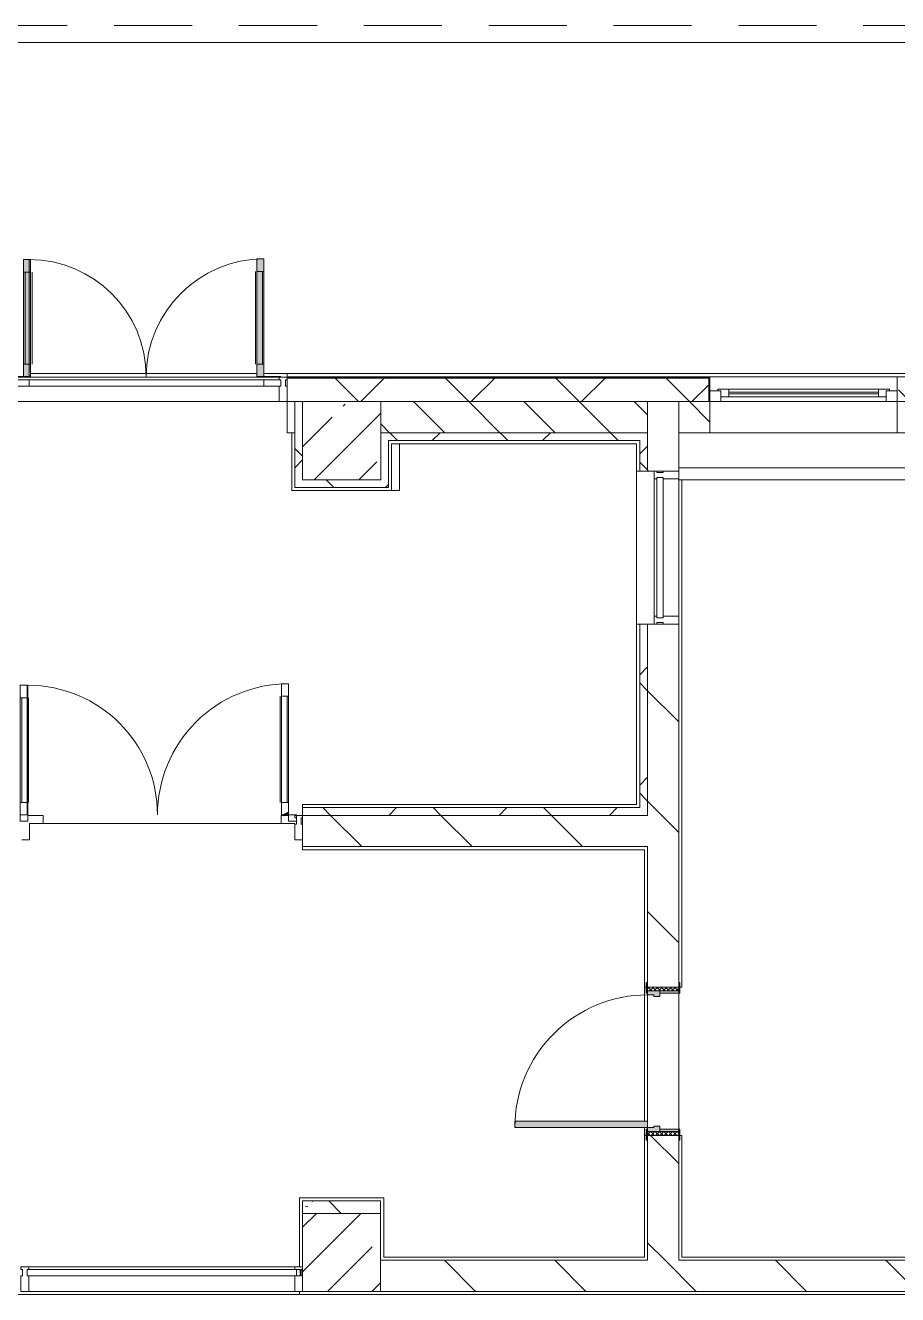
# Model space of a CAD drawing. Header units: millimetres. Extents: x 1311 to 195818, y -8553 to 29000.
# Drawn here: x 182632 to 188221, y 13380 to 21510 of the extents above; entities that cross this region are included whole.
import ezdxf

# ---------------------------------------------------------------- set-up
doc = ezdxf.new("R2010")
doc.units = ezdxf.units.MM
doc.linetypes.add('200_ШТРИХ__ш1_п0_6_', pattern=[800, 500, -300])
for name, color, linetype, lineweight, true_color in [('A-DETL-GENF-4', 7, 'Continuous', 5, 0xaaaaaa), ('A-DETL-GENF-5', 7, 'Continuous', 5, 0xe2e2e2), ('A-DOOR-1', 7, 'Continuous', 5, 0xaaaaaa), ('A-DOOR-2', 7, 'Continuous', 5, 0xe2e2e2), ('A-DOOR-FRAM-1', 7, 'Continuous', 5, 0xe2e2e2), ('A-DOOR-FRAM-2', 7, 'Continuous', 5, 0xaaaaaa), ('A-FLOR-1', 7, 'Continuous', 5, 0xaaaaaa), ('I-WALL-6', 7, 'Continuous', 5, 0x787878)]:
    doc.layers.add(name, color=color, linetype=linetype, lineweight=lineweight, true_color=true_color)
for name, color, linetype, lineweight in [('A-DETL-MBND-1', 7, '200_ШТРИХ__ш1_п0_6_', 9), ('A-GLAZ-2', 7, 'Continuous', 5), ('A-GLAZ-CURT-2', 7, 'Continuous', 5), ('A-GLAZ-CWMG-2', 7, 'Continuous', 5), ('A-WALL', 7, 'Continuous', 9), ('A-WALL-3', 7, 'Continuous', 5), ('I-WALL-4', 7, 'Continuous', 5), ('S-COLS-4', 7, 'Continuous', 5)]:
    doc.layers.add(name, color=color, linetype=linetype, lineweight=lineweight)
pattern_1 = [(135, (68808.4, 0), (-353.5534, -353.5534), [])]
pattern_2 = [(135, (68808.4, 0), (-176.7767, -176.7767), [])]
pattern_3 = [(45, (68808.4, 0), (-353.5534, 353.5534), []), (135, (68808.4, 0), (-353.5534, -353.5534), [])]

# ---------------------------------------------------------------- blocks, each defined once
blk = doc.blocks.new('110_Дверь_СКБ_1Ст_Внутренняя1 - Д-14_п_ 950x2100h_охрана-33310230-1_11_1_птичка')
at = {"layer": 'A-DOOR-1'}
h = blk.add_hatch(dxfattribs=at)
h.set_pattern_fill('FP_123', color=256, style=0, pattern_type=2)
h.set_pattern_definition([(135, (1826.41, 164.685), (-14.14214, -14.14214), []), (225, (1826.41, 164.685), (14.14214, -14.14214), [])])
h.paths.add_polyline_path([(462.5, -100), (487.5, -100), (487.5, 100), (462.5, 100), (462.5, -75.3)])
at = {"layer": 'A-DOOR-2'}
h = blk.add_hatch(color=256, dxfattribs=at)
h.paths.add_polyline_path([(-437.5, 100), (-437.5, 20), (-402.5, 20), (-402.5, 60), (-412.5, 60), (-412.5, 100), (-419.1, 100)])
h.paths.add_polyline_path([(427.5, 20), (462.5, 20), (462.5, 100), (437.5, 100), (437.5, 60), (427.5, 60), (427.5, 44)])
at = {"layer": 'A-DOOR-FRAM-1'}
for points in [[(-412.5, 120), (-412.5, 100), (-372.5, 100), (-372.5, 950), (-412.5, 950)], [(-492.5, 108), (-492.5, 100), (-422.5, 100), (-422.5, 108), (-462.5, 108)], [(447.5, 108), (447.5, 100), (517.5, 100), (517.5, 108), (462.5, 108)], [(-437.5, -100), (-422.5, -100), (-422.5, 20), (-437.5, 20)], [(447.5, -100), (462.5, -100), (462.5, 20), (447.5, 20)], [(-492.5, -108), (-422.5, -108), (-422.5, -100), (-492.5, -100)], [(447.5, -100), (447.5, -108), (517.5, -108), (517.5, -100), (449.1, -100)]]:
    blk.add_hatch(color=256, dxfattribs=at).paths.add_polyline_path(points)
at = {"layer": 'A-DOOR-FRAM-2'}
h = blk.add_hatch(dxfattribs=at)
h.set_pattern_fill('FP_124', color=256, style=0, pattern_type=2)
h.set_pattern_definition([(45, (-296.384, 164.685), (-14.1421, 14.1421), []), (135, (-296.384, 164.685), (-14.1421, -14.1421), [])])
h.paths.add_polyline_path([(-462.5, -100), (-437.5, -100), (-437.5, 100), (-462.5, 100)])
at = {"layer": 'A-DOOR-1'}
for p, q in [((-412.5, 950), (-412.5, 100)), ((-372.5, 950), (-412.5, 950)), ((-372.5, 100), (-372.5, 950)), ((-412.5, 100), (-372.5, 100))]:
    blk.add_line(p, q, dxfattribs=at)
blk.add_arc((-412.5, 100), 850, 360, 90, dxfattribs=at)
at = {"layer": 'A-DOOR-FRAM-2'}
for p, q in [((-422.5, 108), (-492.5, 108)), ((-492.5, 108), (-492.5, 100)), ((-492.5, 100), (-422.5, 100)), ((-437.5, 100), (-462.5, 100)), ((-462.5, 100), (-462.5, -100)), ((-412.5, 100), (-437.5, 100)), ((-437.5, 100), (-437.5, 20)), ((-437.5, -100), (-437.5, 100)), ((-422.5, 100), (-437.5, 100)), ((-437.5, 100), (-437.5, 99)), ((-437.5, 99), (-422.5, 99)), ((-422.5, 100), (-422.5, 108)), ((-422.5, 99), (-422.5, 100)), ((-412.5, 60), (-412.5, 100)), ((437.5, 100), (437.5, 60)), ((462.5, 100), (437.5, 100)), ((517.5, 108), (447.5, 108)), ((447.5, 108), (447.5, 100)), ((462.5, 100), (447.5, 100)), ((447.5, 100), (447.5, 99)), ((447.5, 100), (517.5, 100)), ((447.5, 99), (462.5, 99)), ((462.5, 20), (462.5, 100)), ((487.5, 100), (462.5, 100)), ((462.5, 100), (462.5, -100)), ((462.5, 99), (462.5, 100)), ((487.5, -100), (487.5, 100)), ((517.5, 100), (517.5, 108)), ((-437.5, 20), (-402.5, 20)), ((-422.5, 20), (-437.5, 20)), ((-437.5, 20), (-437.5, -100)), ((-422.5, -100), (-422.5, 20)), ((-402.5, 60), (-412.5, 60)), ((-402.5, 20), (-402.5, 60)), ((437.5, 60), (427.5, 60)), ((427.5, 60), (427.5, 20)), ((427.5, 20), (462.5, 20)), ((462.5, 20), (447.5, 20)), ((447.5, 20), (447.5, -100)), ((462.5, -100), (462.5, 20)), ((-422.5, -100), (-492.5, -100)), ((-492.5, -100), (-492.5, -108)), ((-492.5, -108), (-422.5, -108)), ((-462.5, -100), (-437.5, -100)), ((-437.5, -100), (-422.5, -100)), ((-422.5, -108), (-422.5, -100)), ((447.5, -100), (462.5, -100)), ((517.5, -100), (447.5, -100)), ((447.5, -100), (447.5, -108)), ((447.5, -108), (517.5, -108)), ((462.5, -100), (487.5, -100)), ((517.5, -108), (517.5, -100))]:
    blk.add_line(p, q, dxfattribs=at)
blk = doc.blocks.new('Прямоугольный импост - Импост структурный с накладкой - 160мм-22852563-1_11_1_птичка')
at = {"layer": 'A-GLAZ-CWMG-2'}
for p, q in [((-50, 40), (-50, 140)), ((-50, 140), (0, 140)), ((0, 140), (0, 40)), ((-50, -17), (-50, 0)), ((-10, 40), (-10, 0)), ((0, 40), (-10, 40)), ((-10, 0), (0, 0)), ((0, 0), (0, -17)), ((0, -17), (-50, -17))]:
    blk.add_line(p, q, dxfattribs=at)
blk = doc.blocks.new('Дверь_Витражная_СКБ_2Ст - ВН-5-31911725-1_11_1_птичка')
at = {"layer": 'A-DETL-GENF-5'}
for points in [[(-788, 20), (-743, 20), (-743, 770), (-788, 770), (-788, 40)], [(746, 20), (752, 20), (752, 774), (707, 774), (707, 20)]]:
    blk.add_hatch(color=256, dxfattribs=at).paths.add_polyline_path(points)
at = {"layer": 'A-DETL-GENF-4'}
for p, q in [((-788, 770), (-743, 770)), ((-788, 770), (-788, 20)), ((-743, 770), (-788, 770)), ((-788, 770), (-788, 20)), ((-743, 770), (-743, 20)), ((-743, 20), (-743, 770)), ((752, 774), (707, 774)), ((707, 774), (707, 20)), ((752, 774), (707, 774)), ((707, 774), (707, 20)), ((752, 774), (752, 20)), ((752, 20), (752, 774)), ((-788, 690), (-743, 690)), ((-778, 690), (-778, 100)), ((-734, 690), (-734, 100)), ((698, 694), (698, 100)), ((752, 694), (707, 694)), ((742, 694), (742, 100)), ((-788, 100), (-743, 100)), ((752, 100), (707, 100)), ((-752, 20), (-860, 20)), ((-752, 20), (-860, 20)), ((-743, 20), (-788, 20)), ((-788, 20), (-743, 20)), ((707, 20), (752, 20)), ((707, 20), (752, 20)), ((752, 20), (860, 20)), ((860, 20), (752, 20))]:
    blk.add_line(p, q, dxfattribs=at)
at = {"layer": 'A-DOOR-1'}
for p, q in [((-752, 770), (-752, 20)), ((752, 774), (752, 20)), ((-752, 0), (-860, 0)), ((-860, 0), (-860, -40)), ((-752, -40), (-752, 0)), ((860, 0), (752, 0)), ((752, 0), (752, -40)), ((860, -40), (860, 0)), ((-860, -40), (-752, -40)), ((752, -40), (860, -40))]:
    blk.add_line(p, q, dxfattribs=at)
for centre, radius, start, end in [((-752, 20), 750, 360, 90), ((752, 20), 754, 90, 180)]:
    blk.add_arc(centre, radius, start, end, dxfattribs=at)
blk = doc.blocks.new('Прямоугольный импост - Импост структурный с накладкой - 160мм-24260934-1_11_1_птичка')
at = {"layer": 'A-GLAZ-CWMG-2'}
for p, q in [((115450.4, 19257), (113750.4, 19257)), ((115352.4, 19240), (113848.4, 19240)), ((115352.4, 19200), (113848.4, 19200)), ((115450.4, 19100), (113750.4, 19100))]:
    blk.add_line(p, q, dxfattribs=at)
blk = doc.blocks.new('Дверь_Витражная_остекление_ - ВВ-14 остекление-32472302-1_11_1_птичка')
at = {"layer": 'A-DETL-GENF-5'}
blk.add_hatch(color=256, dxfattribs=at).paths.add_polyline_path([(-792.9, -20), (-835, -20), (-835, -41.3), (-818.7, -33.1)])
at = {"layer": 'A-DETL-GENF-4'}
for p, q in [((-790, -20), (-835, -20)), ((-835, -860), (-835, -20)), ((-790, -20), (-835, -20)), ((-835, -20), (-835, -860)), ((-790, -860), (-790, -20)), ((-790, -860), (-790, -20)), ((840, -850), (840, -20)), ((840, -20), (840, -850)), ((885, -850), (885, -20)), ((885, -850), (885, -20)), ((-835, -100), (-790, -100)), ((-825, -780), (-825, -100)), ((-781, -780), (-781, -100)), ((831, -770), (831, -100)), ((885, -100), (840, -100)), ((875, -770), (875, -100)), ((-835, -780), (-790, -780)), ((885, -770), (840, -770)), ((-835, -860), (-790, -860)), ((-835, -860), (-790, -860)), ((885, -850), (840, -850)), ((840, -850), (885, -850))]:
    blk.add_line(p, q, dxfattribs=at)
at = {"layer": 'A-DOOR-1'}
for p, q in [((-885, 20), (-835, 20)), ((-885, -20), (-885, 20)), ((-835, 20), (-835, -20)), ((835, 20), (885, 20)), ((835, -20), (835, 20)), ((885, 20), (885, -20)), ((-835, -20), (-885, -20)), ((-835, -860), (-835, -20)), ((835, -850), (835, -20)), ((885, -20), (835, -20))]:
    blk.add_line(p, q, dxfattribs=at)
for centre, radius, start, end in [((-835, -20), 840, 270, 0), ((835, -20), 830, 180, 270)]:
    blk.add_arc(centre, radius, start, end, dxfattribs=at)
blk = doc.blocks.new('Прямоугольный импост - Импост структурный с накладкой - 160мм Темный-V131-1_11_1_птичка')
at = {"layer": 'A-GLAZ-CWMG-2'}
for p, q in [((-25, 0), (-25, 17)), ((-25, 17), (25, 17)), ((-15, 0), (-25, 0)), ((-15, -40), (-15, 0)), ((25, 0), (15, 0)), ((15, 0), (15, -40)), ((25, 17), (25, 0)), ((-25, -140), (-25, -40)), ((-25, -40), (-15, -40)), ((15, -40), (25, -40)), ((25, -40), (25, -140)), ((25, -140), (-25, -140))]:
    blk.add_line(p, q, dxfattribs=at)
blk = doc.blocks.new('Системная панель - Стекло - 40мм-24262626-1_11_1_птичка')
at = {"layer": 'A-GLAZ-CURT-2'}
h = blk.add_hatch(dxfattribs=at)
h.set_pattern_fill('FP_165', color=256, style=0, pattern_type=2)
h.set_pattern_definition([(135, (17665, -118370), (-1414.214, -1414.214), [1000, -3000]), (135, (18165, -119370), (-1414.214, -1414.214), [3000, -1000]), (135, (18665, -117370), (-1414.214, -1414.214), [1000, -3000])])
h.paths.add_polyline_path([(450, 0), (450, 40), (-450, 40), (-450, 0), (272.2, 0)])
for p, q in [((450, 40), (-450, 40)), ((-450, 40), (-450, 0)), ((-450, 0), (450, 0)), ((450, 0), (450, 40))]:
    blk.add_line(p, q, dxfattribs=at)
blk = doc.blocks.new('Прямоугольный импост - Импост структурный с накладкой - 160мм-20958586-1_11_1_птичка')
at = {"layer": 'A-GLAZ-CWMG-2'}
for p, q in [((117853, 17725), (117853, 18605)), ((118010, 17725), (118010, 18605))]:
    blk.add_line(p, q, dxfattribs=at)
blk = doc.blocks.new('Прямоугольный импост - Импост структурный с накладкой - 160мм-24262627-1_11_1_птичка')
at = {"layer": 'A-GLAZ-CWMG-2'}
for p, q in [((-50, 0), (-50, 17)), ((-50, 17), (0, 17)), ((-40, 0), (-50, 0)), ((-40, -40), (-40, 0)), ((0, 0), (-10, 0)), ((-10, 0), (-10, -40)), ((0, 17), (0, 0)), ((-50, -140), (-50, -40)), ((-50, -40), (-40, -40)), ((-10, -40), (0, -40)), ((0, -40), (0, -140)), ((0, -140), (-50, -140))]:
    blk.add_line(p, q, dxfattribs=at)
blk = doc.blocks.new('Прямоугольный импост - Импост структурный с накладкой - 160мм-24262628-1_11_1_птичка')
at = {"layer": 'A-GLAZ-CWMG-2'}
for p, q in [((0, 17), (-50, 17)), ((-50, 17), (-50, 0)), ((-50, 0), (-40, 0)), ((-40, 0), (-40, -40)), ((-10, -40), (-10, 0)), ((-10, 0), (0, 0)), ((0, 0), (0, 17)), ((-40, -40), (-50, -40)), ((-50, -40), (-50, -140)), ((0, -40), (-10, -40)), ((0, -140), (0, -40)), ((-50, -140), (0, -140))]:
    blk.add_line(p, q, dxfattribs=at)
blk = doc.blocks.new('120_Окно_СКБ_1Ст - 120_Окно_СКБ_1Ст_1200х2500_h_ с форточкой-22889524-1_11_1_птичка')
at = {"layer": 'A-GLAZ-2'}
for p, q in [((-600, 5), (-600, 75)), ((-600, 75), (-530, 75)), ((600, 75), (-600, 75)), ((-530, 5), (-600, 5)), ((-600, 5), (-550, 5)), ((-530, 5), (-550, 5)), ((-550, 5), (-550, -5)), ((-530, 75), (-530, 5)), ((530, 45), (-530, 45)), ((-530, 45), (-530, 5)), ((-480, -5), (-480, 45)), ((-480, 25), (480, 25)), ((480, 15), (-480, 15)), ((480, -5), (480, 45)), ((530, 5), (530, 75)), ((530, 75), (600, 75)), ((530, 5), (530, 45)), ((600, 5), (530, 5)), ((550, 5), (530, 5)), ((550, 5), (600, 5)), ((550, -5), (550, 5)), ((600, 75), (600, 5)), ((-550, -5), (550, -5)), ((550, -5), (-550, -5))]:
    blk.add_line(p, q, dxfattribs=at)
blk = doc.blocks.new('Системная панель - Стекло - 40мм-32354598-1_11_1_птичка')
at = {"layer": 'A-GLAZ-CURT-2'}
for p, q in [((875, 40), (-875, 40)), ((-875, 40), (-875, 0)), ((-875, 0), (875, 0)), ((875, 0), (875, 40))]:
    blk.add_line(p, q, dxfattribs=at)
blk = doc.blocks.new('Прямоугольный импост - Импост структурный с накладкой - 160мм Темный-32355000-1_11_1_птичка')
at = {"layer": 'A-GLAZ-CWMG-2'}
for p, q in [((113845.4, 13557), (115550, 13557)), ((113845.4, 13400), (115550, 13400))]:
    blk.add_line(p, q, dxfattribs=at)
blk = doc.blocks.new('Прямоугольный импост - Импост структурный с накладкой - 160мм Темный-V129-1_11_1_птичка')
at = {"layer": 'A-GLAZ-CWMG-2'}
for p, q in [((-25, 0), (-25, 17)), ((-25, 17), (25, 17)), ((-15, 0), (-25, 0)), ((-15, -40), (-15, 0)), ((25, 0), (15, 0)), ((15, 0), (15, -40)), ((25, 17), (25, 0)), ((-25, -140), (-25, -40)), ((-25, -40), (-15, -40)), ((15, -40), (25, -40)), ((25, -40), (25, -140)), ((25, -140), (-25, -140))]:
    blk.add_line(p, q, dxfattribs=at)
blk = doc.blocks.new('BSC_Колонна _Прямоугольная - 500х500-V155-1_11_1_птичка')
at = {"layer": 'S-COLS-4'}
h = blk.add_hatch(dxfattribs=at)
h.set_pattern_fill('FP_188', color=256, style=0, pattern_type=2)
h.set_pattern_definition([(45, (-115850.45, -18850), (-285.1231, 285.1231), []), (45, (-115565.32, -18850), (-285.1231, 285.1231), [504.031, -100.806, 16.764, -84.042])])
h.paths.add_polyline_path([(-152, -250), (250, -250), (250, 250), (-250, 250), (-250, -250), (-202, -250)])
for p, q in [((250, 250), (-250, 250)), ((-250, 250), (-250, -250)), ((250, -250), (250, 250)), ((-250, -250), (250, -250))]:
    blk.add_line(p, q, dxfattribs=at)
blk = doc.blocks.new('Прямоугольный импост - Импост структурный с накладкой - 160мм Темный-31239248-1_11_1_птичка')
at = {"layer": 'A-GLAZ-CWMG-2'}
for p, q in [((0, 17), (-50, 17)), ((-50, 17), (-50, 0)), ((-50, 0), (-40, 0)), ((-40, 0), (-40, -40)), ((-10, -40), (-10, 0)), ((-10, 0), (0, 0)), ((0, 0), (0, 17)), ((-40, -40), (-50, -40)), ((-50, -40), (-50, -140)), ((0, -40), (-10, -40)), ((0, -140), (0, -40)), ((-50, -140), (0, -140))]:
    blk.add_line(p, q, dxfattribs=at)
blk = doc.blocks.new('Прямоугольный импост - Импост структурный с накладкой - 160мм Темный-V185-1_11_1_птичка')
at = {"layer": 'A-GLAZ-CWMG-2'}
for p, q in [((0, 17), (-50, 17)), ((-50, 17), (-50, 0)), ((-50, 0), (-40, 0)), ((-40, 0), (-40, -40)), ((-10, -40), (-10, 0)), ((-10, 0), (0, 0)), ((0, 0), (0, 17)), ((-40, -40), (-50, -40)), ((-50, -40), (-50, -140)), ((0, -40), (-10, -40)), ((0, -140), (0, -40)), ((-50, -140), (0, -140))]:
    blk.add_line(p, q, dxfattribs=at)
blk = doc.blocks.new('Зашивка приборов отопления2 - Зашивка приборов отопления-33269377-1_11_1_птичка')
at = {"layer": 'A-WALL-3'}
for p, q in [((119410, 18900), (118210, 18900)), ((120680.1, 18675), (120680.1, 18900)), ((118010, 18675), (120680.1, 18675)), ((120680.1, 18675), (118010, 18675)), ((120680.1, 18600), (120680.1, 18675)), ((118010, 18600), (120680.1, 18600))]:
    blk.add_line(p, q, dxfattribs=at)

msp = doc.modelspace()

# ---------------------------------------------------------------- hatches: boundary and pattern name
at = {"layer": 'A-WALL-3'}
h = msp.add_hatch(dxfattribs=at)
h.set_pattern_fill('FP_120', color=256, style=0, pattern_type=2)
h.set_pattern_definition(pattern_3)
h.paths.add_polyline_path([(184971, 19100), (187010.4, 19100), (187010.4, 19250), (184308.8, 19250), (184308.8, 19100), (184908.8, 19100)])
h.paths.add_polyline_path([(189660.4, 19100), (189668.4, 19100), (189665.4, 19250), (188226.4, 19250), (188226.4, 19100), (188684.1, 19100)])
h.paths.add_polyline_path([(181614.2, 19100), (181628.8, 19100), (181608.8, 19218.2), (181608.8, 19100)])
h.paths.add_polyline_path([(181708.8, 19100), (181717.2, 19100), (181698.8, 19125), (181707.4, 19103.7)])
h.paths.add_polyline_path([(181664.7, 19158.9), (181665.9, 19170.9), (181658.8, 19180.7), (181658.8, 19250), (181608.7, 19250), (181614.2, 19228.8), (181658.8, 19167.1)])
h = msp.add_hatch(dxfattribs=at)
h.set_pattern_fill('FP_102', color=256, style=0, pattern_type=2)
h.set_pattern_definition(pattern_2)
h.paths.add_polyline_path([(179858.4, 18900), (181558.8, 18900), (181558.8, 19100), (179858.4, 19100), (179858.4, 19042.6)])
h.paths.add_polyline_path([(186552.6, 18900), (186618.4, 18900), (186618.4, 19100), (184908.8, 19100), (184908.8, 18900), (186548.4, 18900)])
h.paths.add_polyline_path([(181658.8, 18900), (181658.8, 19100), (181608.8, 19100), (181608.8, 18900), (181628.8, 18900)])
h.paths.add_polyline_path([(184308.8, 18900), (184358.8, 18900), (184358.8, 19100), (184308.8, 19097), (184308.8, 19042.6)])
h = msp.add_hatch(dxfattribs=at)
h.set_pattern_fill('FP_102', color=256, style=0, pattern_type=2)
h.set_pattern_definition(pattern_2)
h.paths.add_polyline_path([(189738.4, 18900), (189738.4, 19100), (188218.4, 19100), (188218.4, 18900), (189718.4, 18900)])
h.paths.add_polyline_path([(186838.4, 18900), (187018.4, 18900), (187013.4, 19100), (186818.4, 19100), (186818.4, 18900), (186827.5, 18900)])
at = {"layer": 'I-WALL-4'}
h = msp.add_hatch(dxfattribs=at)
h.set_pattern_fill('FP_120', color=256, style=0, pattern_type=2)
h.set_pattern_definition(pattern_3)
h.paths.add_polyline_path([(184358.8, 18550), (184408.8, 18550), (184408.4, 19100), (184358.8, 19100), (184358.8, 18556.1)])
h = msp.add_hatch(dxfattribs=at)
h.set_pattern_fill('FP_119', color=256, style=0, pattern_type=2)
h.set_pattern_definition(pattern_1)
h.paths.add_polyline_path([(186618.4, 16450), (186818.4, 16450), (186818.4, 17675), (186618.4, 17675), (186618.4, 16500)])
h.paths.add_polyline_path([(186818.4, 18655), (186818.4, 19100), (186618.4, 19100), (186618.4, 18655)])
h = msp.add_hatch(dxfattribs=at)
h.set_pattern_fill('FP_120', color=256, style=0, pattern_type=2)
h.set_pattern_definition(pattern_3)
h.paths.add_polyline_path([(186536.2, 18850), (186568.4, 18850.3), (186568.4, 18900), (184908.8, 18900), (184908.8, 18850), (186363.4, 18850)])
h = msp.add_hatch(dxfattribs=at)
h.set_pattern_fill('FP_120', color=256, style=0, pattern_type=2)
h.set_pattern_definition(pattern_3)
h.paths.add_polyline_path([(186618.4, 16500), (186618.4, 17675), (186568.4, 17675), (186568.4, 16500), (186614.9, 16500)])
h.paths.add_polyline_path([(186568.4, 18655), (186618.4, 18655), (186618.4, 18900), (186568.4, 18900), (186568.4, 18830)])
h = msp.add_hatch(dxfattribs=at)
h.set_pattern_fill('FP_120', color=256, style=0, pattern_type=2)
h.set_pattern_definition(pattern_3)
h.paths.add_polyline_path([(184506.8, 18550), (184958.8, 18550), (184958.8, 18600), (184408.8, 18600), (184408.8, 18550), (184461.7, 18550)])
h = msp.add_hatch(dxfattribs=at)
h.set_pattern_fill('FP_120', color=256, style=0, pattern_type=2)
h.set_pattern_definition(pattern_3)
h.paths.add_polyline_path([(186548.4, 16450), (186618.4, 16450), (186614.9, 16500), (184408.8, 16500), (184411.3, 16450), (185746.9, 16450)])
h = msp.add_hatch(dxfattribs=at)
h.set_pattern_fill('FP_119', color=256, style=0, pattern_type=2)
h.set_pattern_definition(pattern_1)
h.paths.add_polyline_path([(184971, 16250), (186818.4, 16250), (186818.4, 16450), (184408.8, 16450), (184409, 16250), (184682.6, 16250)])
h = msp.add_hatch(dxfattribs=at)
h.set_pattern_fill('FP_119', color=256, style=0, pattern_type=2)
h.set_pattern_definition(pattern_1)
h.paths.add_polyline_path([(186818.4, 13600), (186818.4, 14400), (186618.4, 14400), (186618.4, 13600)])
h.paths.add_polyline_path([(186747.8, 15350), (186818.4, 15350), (186818.4, 16250), (186618.4, 16250), (186618.4, 15350)])
h = msp.add_hatch(dxfattribs=at)
h.set_pattern_fill('FP_119', color=256, style=0, pattern_type=2)
h.set_pattern_definition(pattern_1)
h.paths.add_polyline_path([(189738.4, 13400), (189738.4, 13600), (184908.4, 13600), (184908.4, 13400), (189612.4, 13400)])
at = {"layer": 'I-WALL-6'}
h = msp.add_hatch(dxfattribs=at)
h.set_pattern_fill('FP_131', color=256, style=0, pattern_type=2)
h.set_pattern_definition([(135, (68808.4, 0), (-377.1708, -377.1708), [533.4, -88.9, 17.78, -88.9]), (135, (68808.4, 376.94), (-377.1708, -377.1708), []), (50, (68808.4, 0), (637.6445, -55.7866), [66.675, -733.425]), (355, (68808.4, 0), (-123.3494, 668.6992), [53.34, -586.74]), (100.451, (68861.5, -4.65), (514.299, 612.908), [56.665, -623.315]), (46.184, (68808.4, 177.8), (948.7764, -147.1497), [100.012, -1100.137]), (96.636, (68887.5, 165.5), (830.909, 865.997), [84.998, -934.973]), (351.184, (68808.4, 177.8), (830.918, 865.988), [80.01, -880.11]), (21, (68897.3, 133.35), (530.6506, -357.9283), [66.675, -733.425]), (326, (68897.3, 133.35), (216.308, 644.6585), [53.34, -586.74]), (71.451, (68941.5, 103.5), (746.9596, 286.7243), [56.665, -623.315]), (37.5, (68808.4, 0), (10.81053, 295.9426), [16.764, -562.864, 16.764, -578.866, -588.962]), (37.5, (68808.4, 0), (10.81053, 295.9426), [-1175.258, 16.764, -572.198]), (7.5, (68808.4, 0), (233.86916, 350.63175), [16.764, -322.834, 16.764, -549.529, -224.472]), (7.5, (68808.4, 0), (233.86916, 350.63175), [-905.891, 16.764, -207.708]), (327.5, (68610.14, 0), (474.5678, -20.0513), [16.764, -205.486, 16.764, -676.656, -920.115]), (327.5, (68610.14, 0), (474.5678, -20.0513), [-915.67, 16.764, -903.351]), (317.5, (68521.24, 0), (518.4522, 88.9934), [16.764, -272.161, 16.764, -443.738, -653.415]), (317.5, (68521.24, 0), (518.4522, 88.9934), [-749.427, 16.764, -636.651])])
h.paths.add_polyline_path([(184463.8, 13900), (184908.4, 13900), (184908.4, 13980), (184408.8, 13980), (184408.8, 13900)])
at = {"layer": 'S-COLS-4'}
h = msp.add_hatch(dxfattribs=at)
h.set_pattern_fill('FP_101', color=256, style=0, pattern_type=2)
h.set_pattern_definition([(45, (68808.4, 0), (-285.1231, 285.1231), []), (45, (69093.5, 0), (-285.1231, 285.1231), [504.031, -100.806, 16.764, -84.042])])
h.paths.add_polyline_path([(184908.4, 13400), (184908.4, 13900), (184408.4, 13900), (184408.4, 13400)])

# ---------------------------------------------------------------- linework, layer by layer
at = {"layer": 'A-DETL-MBND-1'}
for p, q in [((180001, 21510), (188778.4, 21510)), ((188778.4, 21400), (180080.5, 21400))]:
    msp.add_line(p, q, dxfattribs=at)
at = {"layer": 'A-FLOR-1'}
for p, q in [((188778.4, 21400), (180080.5, 21400)), ((185028.8, 18830), (185028.8, 18530)), ((186838.4, 15350), (186838.4, 18600)), ((185028.8, 18530), (184978.8, 18530)), ((182648.8, 16450), (182746.8, 16450)), ((182746.8, 16450), (182746.8, 16398)), ((184270.8, 16398), (184270.8, 16450)), ((184270.8, 16450), (184318.8, 16450)), ((184358.8, 16398), (182658.8, 16398)), ((182658.8, 16398), (182658.8, 16293)), ((182658.8, 16293), (182608.8, 16293)), ((184408.8, 16230), (184408.8, 16250)), ((186598.4, 16230), (184408.8, 16230)), ((186598.4, 14490), (186598.4, 16230)), ((186598.4, 15350), (186610.4, 15350)), ((186827.5, 15350), (186838.4, 15350)), ((186598.4, 13620), (186598.4, 14450)), ((186610.4, 14400), (186598.4, 14400)), ((186838.4, 14400), (186827.5, 14400)), ((186838.4, 13620), (186838.4, 14400)), ((184388.4, 13557), (184388.4, 14000)), ((184388.4, 14000), (184928.4, 14000)), ((184928.4, 14000), (184928.4, 13620)), ((184928.4, 13620), (186598.4, 13620)), ((189718.4, 13620), (186838.4, 13620)), ((182482.6, 13380), (189168.4, 13380)), ((184388.4, 13380), (184388.4, 13400))]:
    msp.add_line(p, q, dxfattribs=at)
at = {"layer": 'A-WALL'}
for p, q in [((187013.4, 19253), (184308.8, 19253)), ((187010.4, 19250), (184308.8, 19250)), ((187010.4, 19100), (187010.4, 19250)), ((187013.4, 19100), (187013.4, 19253)), ((184358.8, 19100), (184308.8, 19100)), ((184358.8, 19100), (184358.8, 18550)), ((186618.4, 19100), (184908.8, 19100)), ((186618.4, 18655), (186618.4, 19100)), ((186818.4, 19100), (187018.4, 19100)), ((186818.4, 19100), (186818.4, 18900)), ((189738.4, 19100), (188218.4, 19100)), ((184338.8, 18900), (184358.8, 18900)), ((184958.8, 18850), (186568.4, 18850)), ((184958.8, 18850), (184958.8, 18550)), ((186568.4, 18850), (186568.4, 18655)), ((184958.8, 18550), (184358.8, 18550)), ((186568.4, 17675), (186568.4, 16500)), ((186618.4, 16500), (186618.4, 17675)), ((186568.4, 16500), (184408.8, 16500))]:
    msp.add_line(p, q, dxfattribs=at)
at = {"layer": 'A-WALL-3'}
for p, q in [((182665.8, 19280), (184115.8, 19280)), ((184160.8, 19280), (193480.5, 19280)), ((184308.8, 19280), (184308.8, 18900)), ((189818.4, 19258), (184308.8, 19258)), ((187018.4, 18900), (187018.4, 19258)), ((188218.4, 19258), (188218.4, 18900)), ((184358.8, 19100), (184408.8, 19100)), ((184308.8, 18900), (184338.8, 18900)), ((184908.8, 18900), (186618.4, 18900)), ((186818.4, 18900), (189738.4, 18900))]:
    msp.add_line(p, q, dxfattribs=at)
at = {"layer": 'I-WALL-4'}
for p, q in [((186818.4, 19100), (186618.4, 19100)), ((184338.8, 18900), (184338.8, 18530)), ((186818.4, 18655), (186818.4, 18900)), ((184978.8, 18830), (186548.4, 18830)), ((184978.8, 18530), (184978.8, 18830)), ((186548.4, 18830), (186548.4, 16520)), ((186548.4, 18655), (186818.4, 18655)), ((184338.8, 18530), (184978.8, 18530)), ((186818.4, 17675), (186548.4, 17675)), ((186818.4, 15380), (186818.4, 17675)), ((184408.8, 16520), (184408.8, 16250)), ((186548.4, 16520), (184408.8, 16520)), ((186618.4, 16450), (184408.8, 16450)), ((186618.4, 16450), (186618.4, 16500)), ((184408.8, 16250), (186618.4, 16250)), ((186618.4, 16250), (186618.4, 15380)), ((186618.4, 14490), (186618.4, 15300)), ((186818.4, 15310), (186818.4, 14443.4)), ((186618.4, 14370), (186618.4, 13600)), ((186818.4, 13600), (186818.4, 14370)), ((184908.4, 13980), (184408.8, 13980)), ((184408.8, 13980), (184408.8, 13900)), ((184908.4, 13900), (184908.4, 13980)), ((184408.8, 13900), (184908.4, 13900)), ((186618.4, 13600), (184908.4, 13600)), ((184908.4, 13600), (184908.4, 13400)), ((189738.4, 13600), (186818.4, 13600)), ((184908.4, 13400), (189188.4, 13400))]:
    msp.add_line(p, q, dxfattribs=at)
at = {"layer": 'S-COLS-4'}
for p, q in [((184908.4, 13900), (184408.4, 13900)), ((184408.4, 13900), (184408.4, 13400)), ((184908.4, 13600), (184908.4, 13900)), ((184908.4, 13400), (184908.4, 13600)), ((184408.4, 13400), (184908.4, 13400))]:
    msp.add_line(p, q, dxfattribs=at)

# ---------------------------------------------------------------- block references
at = {"layer": 'A-DOOR-1'}
msp.add_blockref('Дверь_Витражная_СКБ_2Ст - ВН-5-31911725-1_11_1_птичка', (183408.8, 19240), dxfattribs=at)
for name, p, rotation in [('Дверь_Витражная_остекление_ - ВВ-14 остекление-32472302-1_11_1_птичка', (183483.8, 16433), 180), ('110_Дверь_СКБ_1Ст_Внутренняя1 - Д-14_п_ 950x2100h_охрана-33310230-1_11_1_птичка', (186718.4, 14862.5), 90)]:
    msp.add_blockref(name, p, dxfattribs=dict(at, rotation=rotation))
at = {"layer": 'A-GLAZ-2', "rotation": 180}
msp.add_blockref('120_Окно_СКБ_1Ст - 120_Окно_СКБ_1Ст_1200х2500_h_ с форточкой-22889524-1_11_1_птичка', (187618.4, 19175), dxfattribs=at)
at = {"layer": 'A-GLAZ-CURT-2'}
for name, p, rotation in [('Системная панель - Стекло - 40мм-24262626-1_11_1_птичка', (186678.4, 18165), 269.9999999999995), ('Системная панель - Стекло - 40мм-32354598-1_11_1_птичка', (183518.8, 13540), 180)]:
    msp.add_blockref(name, p, dxfattribs=dict(at, rotation=rotation))
at = {"layer": 'A-GLAZ-CWMG-2'}
for name, p in [('Прямоугольный импост - Импост структурный с накладкой - 160мм-24260934-1_11_1_птичка', (68808.4, 0)), ('Прямоугольный импост - Импост структурный с накладкой - 160мм-20958586-1_11_1_птичка', (68808.4, 0)), ('Прямоугольный импост - Импост структурный с накладкой - 160мм Темный-31239248-1_11_1_птичка', (184408.8, 16433)), ('Прямоугольный импост - Импост структурный с накладкой - 160мм Темный-32355000-1_11_1_птичка', (68808.4, 0)), ('Прямоугольный импост - Импост структурный с накладкой - 160мм Темный-V185-1_11_1_птичка', (184408.4, 13540))]:
    msp.add_blockref(name, p, dxfattribs=at)
at = {"layer": 'A-GLAZ-CWMG-2', "extrusion": (0, 0, -1)}
for name, p, rotation in [('Прямоугольный импост - Импост структурный с накладкой - 160мм-22852563-1_11_1_птичка', (-184308.8, 19240), 180), ('Прямоугольный импост - Импост структурный с накладкой - 160мм-24262627-1_11_1_птичка', (-186678.4, 17675), 270.0000000000005)]:
    msp.add_blockref(name, p, dxfattribs=dict(at, rotation=rotation))
at = {"layer": 'A-GLAZ-CWMG-2', "rotation": 89.99999999999955}
msp.add_blockref('Прямоугольный импост - Импост структурный с накладкой - 160мм-24262628-1_11_1_птичка', (186678.4, 18655), dxfattribs=at)
at = {"layer": 'A-GLAZ-CWMG-2', "extrusion": (0, 0, -1)}
for name, p in [('Прямоугольный импост - Импост структурный с накладкой - 160мм Темный-V131-1_11_1_птичка', (-184383.8, 16433)), ('Прямоугольный импост - Импост структурный с накладкой - 160мм Темный-V129-1_11_1_птичка', (-182628.8, 13540))]:
    msp.add_blockref(name, p, dxfattribs=at)
at = {"layer": 'A-WALL-3'}
msp.add_blockref('Зашивка приборов отопления2 - Зашивка приборов отопления-33269377-1_11_1_птичка', (68808.4, 0), dxfattribs=at)
at = {"layer": 'S-COLS-4'}
msp.add_blockref('BSC_Колонна _Прямоугольная - 500х500-V155-1_11_1_птичка', (184658.8, 18850), dxfattribs=at)

doc.saveas('drawing.dxf')
